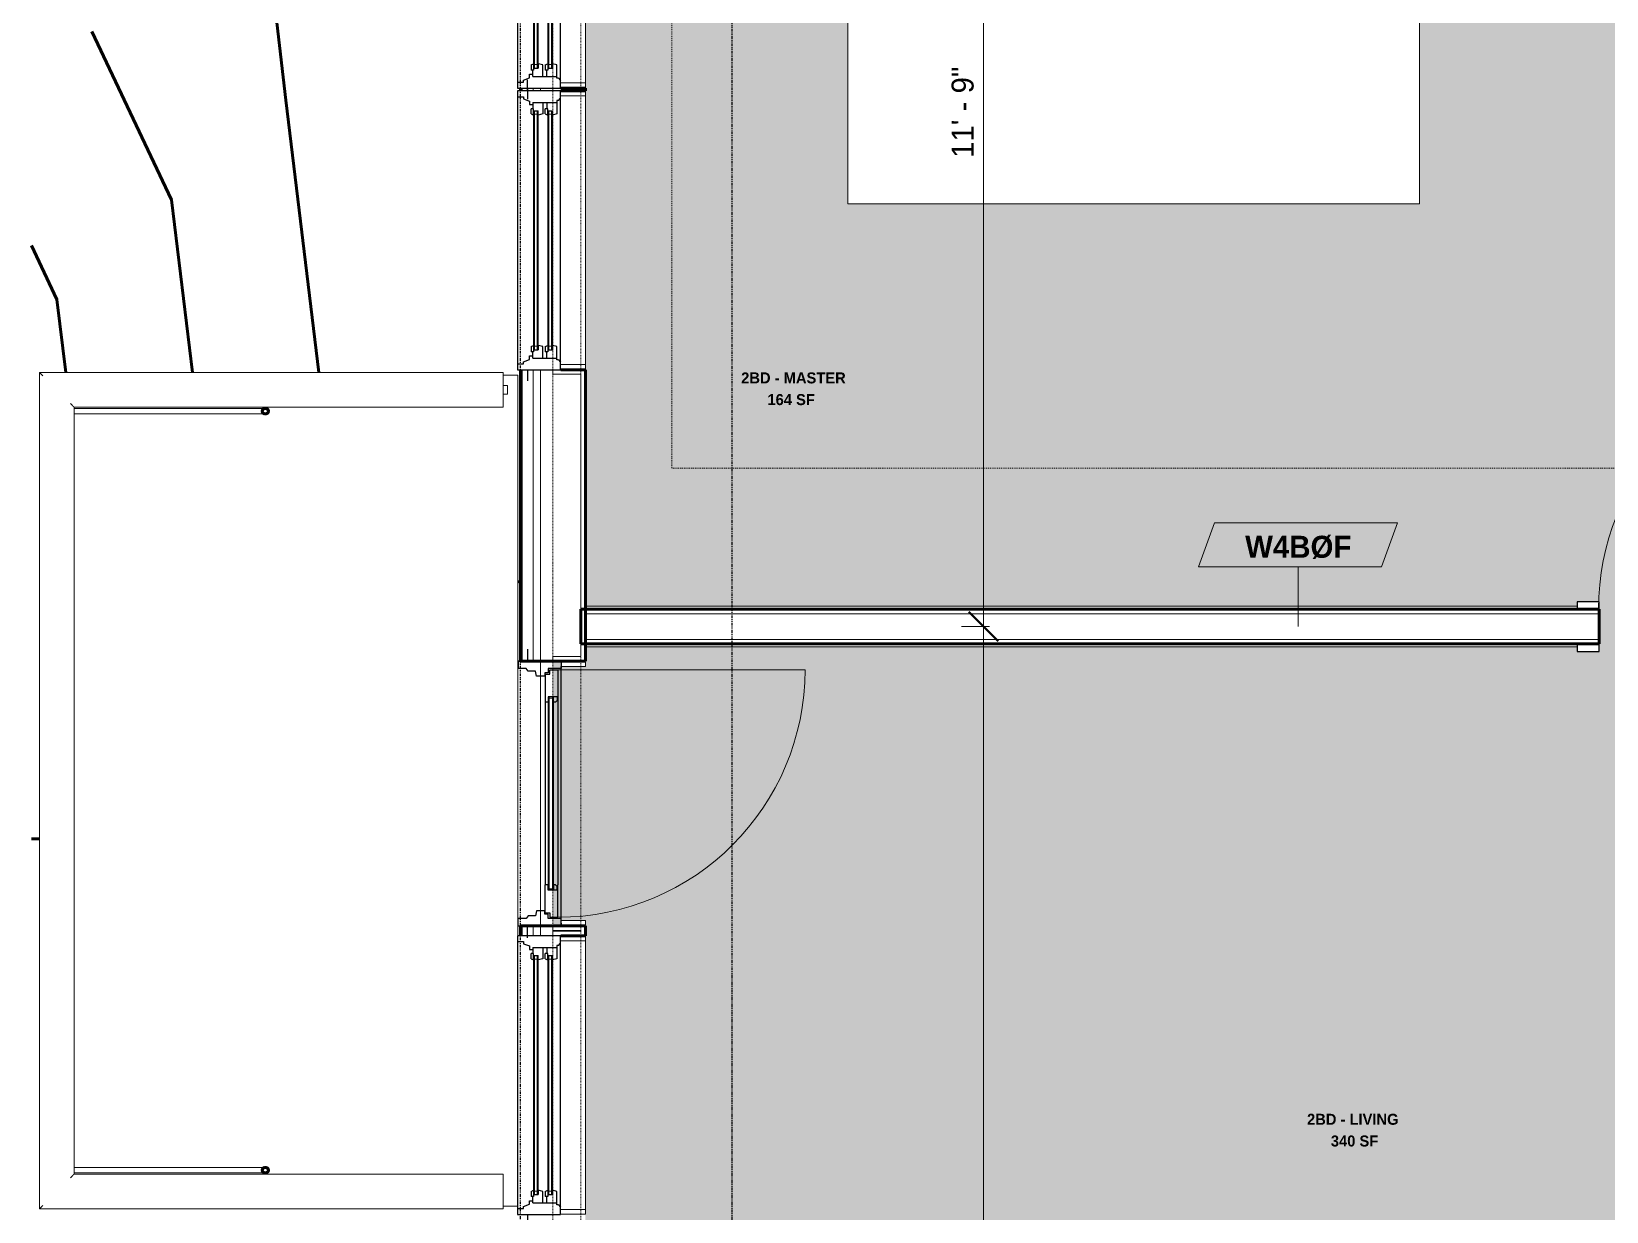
# Model space of a CAD drawing. Header units: inches. Extents: x -10240 to -8600, y 119 to 10383.
# Drawn here: x -9627.7 to -9412.9, y 10128.2 to 10289.1 of the extents above; entities that cross this region are included whole.
import ezdxf

# ---------------------------------------------------------------- set-up
doc = ezdxf.new("R2010")
doc.units = ezdxf.units.IN
doc.header["$MEASUREMENT"] = 0
for name, pattern in [('Dash', [0.25, 0.125, -0.125]), ('Dash 3_32_', [0.1875, 0.09375, -0.09375]), ('Double Dash 3_8_', [1, 0.375, -0.125, 0.125, -0.125, 0.125, -0.125])]:
    doc.linetypes.add(name, pattern=pattern)
for name, color, linetype, lineweight in [('0-2', 250, 'Continuous', 18), ('0-3', 90, 'Continuous', 5), ('0-4', 10, 'Double Dash 3_8_', 30), ('A-ANNO-DIMS', 211, 'Continuous', 9), ('A-ANNO-DIMS-32', 211, 'Continuous', 9), ('A-AREA-IDEN', 2, 'Continuous', 9), ('A-DETL-1', 90, 'Dash 3_32_', 18), ('A-DOOR', 31, 'Continuous', 18), ('A-DOOR-1', 10, 'Continuous', 30), ('A-DOOR-2', 50, 'Continuous', 9), ('A-DOOR-3', 31, 'Continuous', 9), ('A-DOOR-4', 31, 'Continuous', 30), ('A-DOOR-FRAM-1', 50, 'Continuous', 9), ('A-DOOR-FRAM-2', 10, 'Continuous', 30), ('A-DOOR-FRAM-3', 31, 'Continuous', 30), ('A-DOOR-GLAZ-1', 50, 'Continuous', 9), ('A-FLOR-2', 250, 'Continuous', 18), ('A-FLOR-HRAL-1', 50, 'Continuous', 9), ('A-GLAZ-1', 10, 'Continuous', 30), ('A-GLAZ-2', 50, 'Continuous', 9), ('A-GLAZ-3', 250, 'Continuous', 18), ('A-WALL', 113, 'Continuous', 18), ('A-WALL-1', 7, 'Continuous', 70), ('A-WALL-2', 250, 'Continuous', 18), ('A-WALL-4', 113, 'Continuous', 70), ('A-WALL-IDEN', 211, 'Continuous', 9), ('C-PROP-LINE-1', 10, 'Double Dash 3_8_', 30), ('C-TOPO-MAJR-1', 90, 'Continuous', 90), ('I-FURN', 30, 'Continuous', 9), ('I-FURN-HDLN', 30, 'Dash', 9)]:
    doc.layers.add(name, color=color, linetype=linetype, lineweight=lineweight)
doc.layers.add('A-AREA-PATT-1', color=255, linetype='Continuous', lineweight=9, transparency=1)
doc.styles.add('Century Gothic', font='ufonts.com_century-gothic.ttf', dxfattribs={"height": 3})
doc.styles.add('Century Gothic_B', font='GOTHICB.TTF', dxfattribs={"height": 3})
doc.styles.add('Century Gothic_B_1', font='GOTHICB.TTF', dxfattribs={"height": 1.5})
doc.dimstyles.new('OD_1__HACK', dxfattribs={"dimscale": 12, "dimtxt": 3.132505, "dimasz": 0.333333, "dimexe": 0.25, "dimexo": 0.166667, "dimgap": 0.041667, "dimtad": 1, "dimdec": 0, "dimzin": 3, "dimdsep": 46, "dimlunit": 4, "dimtxsty": 'Century Gothic', "dimblk1": 'OBLIQUE', "dimblk2": 'OBLIQUE', "dimsah": 1, "dimcen": 0.09, "dimdle": 0.25, "dimazin": 0, "dimtfac": 1, "dimtdec": 4, "dimtix": 1, "dimtmove": 0, "dimatfit": 3, "dimfxl": 1, "dimtvp": 1, "dimtfill": 1, "dimfrac": 2, "dimtolj": 1, "dimtzin": 0, "dimarcsym": 2})

# ---------------------------------------------------------------- blocks, each defined once
blk = doc.blocks.new('Window-Double_Hung-Andersen-400_Series-Tilt_Wash - DOUBLE HUNG - REVERSE COTTAGE - 2ND FLOOR-2888385-2ND _ 3RD FLOOR - 2BD A - ADA TYPE B')
at = {"layer": 'A-GLAZ-1'}
for p, q in [((19.01, 4.81), (-19.01, 4.81)), ((-19.01, 4.81), (-19.01, -1.06)), ((-18.2, 4.81), (-18.2, 4)), ((18.2, 4.81), (18.2, 4)), ((19.01, -1.06), (19.01, 4.81)), ((-19.01, 3.44), (-20.51, 3.44)), ((-18.2, 4), (-17.92, 4)), ((-17.92, 4), (-17.61, 3.19)), ((-17.61, 3.19), (-17.14, 3.19)), ((-17.42, 2.75), (-16.57, 2.75)), ((-17.42, 2.75), (-17.42, -0.56)), ((-17.14, 3.19), (-17.14, 2.75)), ((-15.86, 2.97), (-16.57, 2.97)), ((-16.57, 2.62), (-16.57, 2.97)), ((-15.7, 2.62), (-16.57, 2.62)), ((-16.29, 2.62), (-16.29, 2)), ((-15.86, 2.97), (-15.7, 2.62)), ((15.86, 2.97), (15.7, 2.62)), ((15.7, 2.62), (16.57, 2.62)), ((15.86, 2.97), (16.57, 2.97)), ((16.29, 2.62), (16.29, 2)), ((16.57, 2.62), (16.57, 2.97)), ((17.42, 2.75), (16.57, 2.75)), ((17.14, 3.19), (17.14, 2.75)), ((17.61, 3.19), (17.14, 3.19)), ((17.42, 2.75), (17.42, -0.56)), ((17.92, 4), (17.61, 3.19)), ((18.2, 4), (17.92, 4)), ((19.01, 3.44), (20.51, 3.44)), ((-17.42, 1.37), (-15.86, 1.37)), ((-17.42, 0.81), (-16.57, 0.81)), ((-15.86, 1.03), (-16.57, 1.03)), ((-16.57, 0.69), (-16.57, 1.03)), ((-15.7, 0.69), (-16.57, 0.69)), ((-15.7, 2), (-16.29, 2)), ((-16.29, 0.69), (-16.29, 0.06)), ((-15.7, 0.06), (-16.29, 0.06)), ((-15.86, 1.37), (-15.7, 2)), ((-15.86, 1.03), (-15.7, 0.69)), ((-15.86, -0.56), (-15.7, 0.06)), ((15.7, 2), (16.29, 2)), ((15.86, 1.37), (15.7, 2)), ((15.86, 1.03), (15.7, 0.69)), ((15.7, 0.69), (16.57, 0.69)), ((15.7, 0.06), (16.29, 0.06)), ((15.86, -0.56), (15.7, 0.06)), ((17.42, 1.37), (15.86, 1.37)), ((15.86, 1.03), (16.57, 1.03)), ((16.29, 0.69), (16.29, 0.06)), ((16.57, 0.69), (16.57, 1.03)), ((17.42, 0.81), (16.57, 0.81)), ((-19.01, -1.06), (19.01, -1.06)), ((-17.67, -0.78), (-18, -1.06)), ((-17.67, -0.78), (-17.67, -0.56)), ((-17.67, -0.56), (-15.86, -0.56)), ((17.67, -0.56), (15.86, -0.56)), ((17.67, -0.78), (17.67, -0.56)), ((17.67, -0.78), (18, -1.06))]:
    blk.add_line(p, q, dxfattribs=at)
at = {"layer": 'A-GLAZ-2'}
for p, q in [((-16.29, 2.5), (-15.7, 2.5)), ((-15.82, 2.5), (-15.82, 2.12)), ((-15.7, 2.62), (15.7, 2.62)), ((-15.7, 2.5), (15.7, 2.5)), ((16.29, 2.5), (15.7, 2.5)), ((15.82, 2.5), (15.82, 2.12)), ((-16.29, 2.12), (-15.7, 2.12)), ((-16.29, 0.56), (-15.7, 0.56)), ((-16.29, 0.19), (-15.7, 0.19)), ((-15.82, 0.56), (-15.82, 0.19)), ((-15.7, 2.12), (15.7, 2.12)), ((-15.7, 2), (15.7, 2)), ((-15.7, 0.69), (15.7, 0.69)), ((-15.7, 0.56), (15.7, 0.56)), ((-15.7, 0.19), (15.7, 0.19)), ((-15.7, 0.06), (15.7, 0.06)), ((16.29, 2.12), (15.7, 2.12)), ((16.29, 0.56), (15.7, 0.56)), ((16.29, 0.19), (15.7, 0.19)), ((15.82, 0.56), (15.82, 0.19)), ((18.95, -1.06), (-18.95, -1.06)), ((-18.95, -1.06), (-18.95, -4.44)), ((-18.32, -1.06), (-18.32, -4.44)), ((18.32, -1.06), (18.32, -4.44)), ((18.95, -4.44), (18.95, -1.06)), ((-18.95, -4.44), (18.95, -4.44))]:
    blk.add_line(p, q, dxfattribs=at)
at = {"layer": 'A-GLAZ-3'}
for p, q in [((-19.01, -2.44), (-18.95, -2.44)), ((-18.95, -3.94), (-19.01, -3.94)), ((18.95, -2.44), (19.01, -2.44)), ((19.01, -3.94), (18.95, -3.94))]:
    blk.add_line(p, q, dxfattribs=at)
blk = doc.blocks.new('Door-Inswing-Andersen-400_Series-Single - 3_ 0-1_8_ x custom height - 2ND FLOOR-2896085-2ND _ 3RD FLOOR - 2BD A - ADA TYPE B')
at = {"layer": 'A-DOOR-1'}
for p, q in [((-16.26, 0.42), (-16.87, 0.41)), ((-16.87, 0.41), (-16.87, -0.66)), ((-16.26, 1.06), (-16.26, 0.42)), ((-16.26, 1.06), (-12.44, 1.06)), ((-13.19, 0.66), (-12.44, 0.66)), ((-13.19, -0.66), (-13.19, 0.66)), ((-12.44, 0.75), (-12.47, 1.06)), ((12.44, 1.06), (-12.44, 1.06)), ((-12.44, 0.66), (-12.44, 0.75)), ((16.26, 1.06), (12.44, 1.06)), ((12.44, 0.75), (12.47, 1.06)), ((12.44, 0.66), (12.44, 0.75)), ((13.19, 0.66), (12.44, 0.66)), ((13.19, -0.66), (13.19, 0.66)), ((16.26, 1.06), (16.26, 0.42)), ((16.26, 0.42), (16.87, 0.41)), ((16.87, 0.41), (16.87, -0.66)), ((-16.87, -0.66), (-12.44, -0.66)), ((-12.44, -0.09), (-13.19, -0.09)), ((-13.19, -0.59), (-12.67, -0.59)), ((-13.19, -0.66), (-13.19, -0.59)), ((-12.67, -0.59), (-12.47, -0.34)), ((-12.47, -0.34), (-12.44, -0.16)), ((-12.44, -0.16), (-12.44, -0.09)), ((12.44, -0.66), (-12.44, -0.66)), ((12.44, -0.09), (13.19, -0.09)), ((12.44, -0.16), (12.44, -0.09)), ((12.47, -0.34), (12.44, -0.16)), ((16.87, -0.66), (12.44, -0.66)), ((12.67, -0.59), (12.47, -0.34)), ((13.19, -0.59), (12.67, -0.59)), ((13.19, -0.66), (13.19, -0.59))]:
    blk.add_line(p, q, dxfattribs=at)
at = {"layer": 'A-DOOR-2'}
blk.add_line((16.87, -0.66), (16.87, -34.41), dxfattribs=at)
blk.add_arc((16.87, -0.66), 33.75, 180, 270, dxfattribs=at)
at = {"layer": 'A-DOOR-FRAM-1'}
for p, q in [((-17.31, -1.13), (-17.94, -1.13)), ((-17.94, -1.13), (-17.94, -4.44)), ((-17.31, -4.44), (-17.31, -1.13)), ((17.94, -1.13), (17.31, -1.13)), ((17.31, -1.13), (17.31, -4.44)), ((17.94, -4.44), (17.94, -1.13)), ((-17.94, -4.44), (-17.31, -4.44)), ((17.31, -4.44), (17.94, -4.44))]:
    blk.add_line(p, q, dxfattribs=at)
at = {"layer": 'A-DOOR-FRAM-2'}
for p, q in [((-18.06, 4.8), (-18.06, 4.44)), ((-18.06, 4.75), (-18.06, -1.13)), ((-18.06, 4.75), (-17.03, 4.75)), ((-17.03, 3.63), (-17.03, 4.75)), ((17.03, 3.63), (17.03, 4.75)), ((18.06, 4.75), (17.03, 4.75)), ((18.06, 4.44), (18.06, 4.8)), ((18.06, 4.75), (18.06, -1.13)), ((-19.69, 3.44), (-18.06, 3.44)), ((-16.69, 3.39), (-17.03, 3.63)), ((-16.69, 2.39), (-16.69, 3.39)), ((-16, 2.23), (-16.69, 2.39)), ((-16, 1.09), (-16, 2.23)), ((16, 2.23), (16.69, 2.39)), ((16, 1.09), (16, 2.23)), ((16.69, 3.39), (17.03, 3.63)), ((16.69, 2.39), (16.69, 3.39)), ((19.69, 3.44), (18.06, 3.44)), ((-17.03, 0.66), (-16.45, 0.66)), ((-17.03, -1.13), (-17.03, 0.66)), ((-16.45, 0.66), (-16.45, 1.09)), ((-16.45, 1.09), (-16, 1.09)), ((16.45, 1.09), (16, 1.09)), ((16.45, 0.66), (16.45, 1.09)), ((17.03, 0.66), (16.45, 0.66)), ((17.03, -1.13), (17.03, 0.66)), ((-18.06, -1.13), (-17.94, -1.13)), ((-17.69, -1.13), (-18.06, -1.13)), ((-18.06, -1.13), (-17.03, -1.13)), ((-17.31, -1.13), (17.31, -1.13)), ((18.06, -1.13), (17.03, -1.13)), ((17.94, -1.13), (18.06, -1.13))]:
    blk.add_line(p, q, dxfattribs=at)
at = {"layer": 'A-DOOR-GLAZ-1'}
for p, q in [((-12.44, 0.5), (-13.19, 0.5)), ((-13.19, 0.06), (-12.44, 0.06)), ((-12.98, 0.5), (-12.98, 0.06)), ((12.44, 0.66), (-12.44, 0.66)), ((12.44, 0.5), (-12.44, 0.5)), ((12.44, 0.06), (-12.44, 0.06)), ((12.44, 0.5), (13.19, 0.5)), ((13.19, 0.06), (12.44, 0.06)), ((12.98, 0.5), (12.98, 0.06)), ((12.44, -0.09), (-12.44, -0.09))]:
    blk.add_line(p, q, dxfattribs=at)
blk = doc.blocks.new('Railing - Baluster_01-2700443-2ND _ 3RD FLOOR - 2BD A - ADA TYPE B')
at = {"layer": 'A-FLOR-HRAL-1'}
for p, q in [((-0.59, 1.18), (0.59, 1.18)), ((-0.59, 0.59), (-0.59, 1.18)), ((0.59, 1.18), (0.59, 0.59))]:
    blk.add_line(p, q, dxfattribs=at)
blk = doc.blocks.new('Railing - Railing-2700280-2ND _ 3RD FLOOR - 2BD A - ADA TYPE B')
at = {"layer": 'A-FLOR-HRAL-1'}
for p, q in [((-3863.09, 10242.61), (-3926.34, 10242.61)), ((-3926.34, 10242.61), (-3926.34, 10128.56)), ((-3863.09, 10242.61), (-3863.09, 10242.14)), ((-3863.09, 10242.14), (-3863.09, 10238.36)), ((-3921.61, 10237.89), (-3863.09, 10237.89)), ((-3921.61, 10133.29), (-3921.61, 10237.89)), ((-3863.09, 10238.36), (-3863.09, 10237.89)), ((-3863.09, 10133.29), (-3921.61, 10133.29)), ((-3863.09, 10133.29), (-3863.09, 10132.82)), ((-3863.09, 10132.82), (-3863.09, 10129.04)), ((-3926.34, 10128.56), (-3863.09, 10128.56)), ((-3863.09, 10129.04), (-3863.09, 10128.56))]:
    blk.add_line(p, q, dxfattribs=at)
for points, knots in [([(-3926.34, 10242.61), (-3926.34, 10242.61), (-3926.33, 10242.61), (-3926.3, 10242.58), (-3926.27, 10242.55), (-3926.25, 10242.52), (-3926.22, 10242.5), (-3926.19, 10242.47), (-3926.15, 10242.43), (-3926.11, 10242.39), (-3926.07, 10242.35), (-3926.03, 10242.31), (-3925.97, 10242.25), (-3925.91, 10242.18), (-3925.86, 10242.14)], [0, 0, 0, 0, 0.166667, 0.25, 0.333333, 0.416667, 0.458333, 0.5, 0.583333, 0.666667, 0.708333, 0.75, 0.833333, 1, 1, 1, 1]), ([(-3922.08, 10238.36), (-3922.04, 10238.32), (-3921.98, 10238.26), (-3921.9, 10238.18), (-3921.86, 10238.13), (-3921.82, 10238.1), (-3921.79, 10238.07), (-3921.76, 10238.04), (-3921.73, 10238.01), (-3921.7, 10237.98), (-3921.67, 10237.95), (-3921.65, 10237.92), (-3921.62, 10237.9), (-3921.61, 10237.89), (-3921.61, 10237.89)], [0, 0, 0, 0, 0.166667, 0.25, 0.333333, 0.375, 0.416667, 0.5, 0.541667, 0.583333, 0.666667, 0.75, 0.833333, 1, 1, 1, 1]), ([(-3922.08, 10132.82), (-3922.04, 10132.86), (-3921.98, 10132.92), (-3921.9, 10133), (-3921.86, 10133.04), (-3921.82, 10133.08), (-3921.79, 10133.11), (-3921.76, 10133.14), (-3921.73, 10133.17), (-3921.7, 10133.2), (-3921.67, 10133.23), (-3921.65, 10133.25), (-3921.62, 10133.28), (-3921.61, 10133.29), (-3921.61, 10133.29)], [0, 0, 0, 0, 0.166667, 0.25, 0.333333, 0.375, 0.416667, 0.5, 0.541667, 0.583333, 0.666667, 0.75, 0.833333, 1, 1, 1, 1]), ([(-3926.34, 10128.56), (-3926.34, 10128.57), (-3926.33, 10128.57), (-3926.3, 10128.6), (-3926.27, 10128.63), (-3926.25, 10128.66), (-3926.22, 10128.68), (-3926.19, 10128.71), (-3926.15, 10128.75), (-3926.11, 10128.79), (-3926.07, 10128.83), (-3926.04, 10128.87), (-3925.97, 10128.93), (-3925.9, 10129), (-3925.86, 10129.04)], [0, 0, 0, 0, 0.166667, 0.25, 0.333333, 0.416667, 0.458333, 0.5, 0.583333, 0.666667, 0.708333, 0.75, 0.833333, 1, 1, 1, 1])]:
    blk.add_open_spline(points, degree=3, knots=knots, dxfattribs=at)
at = {"rotation": 269.9999999999999}
blk.add_blockref('Railing - Baluster_01-2700443-2ND _ 3RD FLOOR - 2BD A - ADA TYPE B', (-3863.68, 10240.25), dxfattribs=at)
blk = doc.blocks.new('Walls 19 - Walls 1-2569993-2ND _ 3RD FLOOR - 2BD A - ADA TYPE B')
at = {"layer": 'A-WALL-1', "flags": 128}
for points in [[(-3895.51, 10237.71), (-3895.62, 10237.7), (-3895.71, 10237.66), (-3895.8, 10237.61), (-3895.87, 10237.54), (-3895.92, 10237.46), (-3895.94, 10237.38), (-3895.94, 10237.29), (-3895.92, 10237.2), (-3895.87, 10237.12), (-3895.8, 10237.05), (-3895.71, 10237), (-3895.62, 10236.97), (-3895.51, 10236.96)], [(-3895.51, 10236.96), (-3895.41, 10236.97), (-3895.31, 10237), (-3895.23, 10237.05), (-3895.16, 10237.12), (-3895.11, 10237.2), (-3895.08, 10237.29), (-3895.08, 10237.38), (-3895.11, 10237.46), (-3895.16, 10237.54), (-3895.23, 10237.61), (-3895.31, 10237.66), (-3895.41, 10237.7), (-3895.51, 10237.71)]]:
    blk.add_lwpolyline(points, dxfattribs=at)
at = {"layer": 'A-WALL-2'}
for p, q in [((-3895.51, 10237.71), (-3921.61, 10237.71)), ((-3921.61, 10236.96), (-3895.51, 10236.96))]:
    blk.add_line(p, q, dxfattribs=at)
blk = doc.blocks.new('Walls 20 - Walls 1-2570012-2ND _ 3RD FLOOR - 2BD A - ADA TYPE B')
at = {"layer": 'A-WALL-1', "flags": 128}
for points in [[(-3895.51, 10134.21), (-3895.62, 10134.2), (-3895.71, 10134.17), (-3895.8, 10134.12), (-3895.87, 10134.05), (-3895.92, 10133.97), (-3895.94, 10133.88), (-3895.94, 10133.79), (-3895.92, 10133.7), (-3895.87, 10133.62), (-3895.8, 10133.56), (-3895.71, 10133.51), (-3895.62, 10133.47), (-3895.51, 10133.46)], [(-3895.51, 10133.46), (-3895.41, 10133.47), (-3895.31, 10133.51), (-3895.23, 10133.56), (-3895.16, 10133.62), (-3895.11, 10133.7), (-3895.08, 10133.79), (-3895.08, 10133.88), (-3895.11, 10133.97), (-3895.16, 10134.05), (-3895.23, 10134.12), (-3895.31, 10134.17), (-3895.41, 10134.2), (-3895.51, 10134.21)]]:
    blk.add_lwpolyline(points, dxfattribs=at)
at = {"layer": 'A-WALL-2'}
for p, q in [((-3895.51, 10134.21), (-3921.61, 10134.21)), ((-3921.61, 10133.46), (-3895.51, 10133.46))]:
    blk.add_line(p, q, dxfattribs=at)
blk = doc.blocks.new('Family - ___-2835860-2ND _ 3RD FLOOR - 2BD A - ADA TYPE B')
at = {"layer": 'C-PROP-LINE-1'}
blk.add_line((-3860.72, 9980.19), (-3860.72, 10380.94), dxfattribs=at)
blk = doc.blocks.new('Family - ___-2835903-2ND _ 3RD FLOOR - 2BD A - ADA TYPE B')
at = {"layer": 'C-PROP-LINE-1'}
blk.add_line((-3831.82, 10009.09), (-3831.82, 10380.94), dxfattribs=at)
blk = doc.blocks.new('Family - ___-2835932-2ND _ 3RD FLOOR - 2BD A - ADA TYPE B')
at = {"layer": 'C-PROP-LINE-1'}
blk.add_line((-3860.72, 9980.19), (-3860.72, 10380.94), dxfattribs=at)
blk = doc.blocks.new('CTR - 1st Phase - Shell_rvt-3-2ND _ 3RD FLOOR - 2BD A - ADA TYPE B')
at = {"layer": 'A-FLOR-2'}
for p, q in [((-3861.09, 10242.25), (-3863.09, 10242.25)), ((-3861.09, 10165.81), (-3861.09, 10242.25)), ((-3857.97, 10203.26), (-3857.97, 10167.14)), ((-3863.09, 10128.93), (-3861.1, 10128.93))]:
    blk.add_line(p, q, dxfattribs=at)
at = {"layer": 'A-WALL-1'}
for p, q in [((-3860.72, 10281.39), (-3860.72, 10281.01)), ((-3851.85, 10281.39), (-3855.22, 10281.39)), ((-3855.22, 10281.01), (-3851.85, 10281.01)), ((-3851.85, 10281.01), (-3851.85, 10281.39)), ((-3860.72, 10242.99), (-3860.72, 10203.26)), ((-3851.85, 10242.99), (-3855.22, 10242.99)), ((-3851.85, 10203.26), (-3851.85, 10242.99)), ((-3860.72, 10203.26), (-3851.85, 10203.26)), ((-3851.85, 10167.14), (-3860.72, 10167.14)), ((-3860.72, 10167.14), (-3860.72, 10165.81)), ((-3851.85, 10165.81), (-3851.85, 10167.14)), ((-3855.22, 10165.81), (-3851.85, 10165.81))]:
    blk.add_line(p, q, dxfattribs=at)
at = {"layer": 'A-WALL-2'}
for p, q in [((-3860.47, 10281.39), (-3860.47, 10281.01)), ((-3858.97, 10281.39), (-3858.97, 10281.01)), ((-3857.97, 10281.39), (-3857.97, 10281.01)), ((-3856.29, 10281.39), (-3856.29, 10281.01)), ((-3851.85, 10281.45), (-3851.85, 10281.39)), ((-3851.85, 10281.01), (-3851.85, 10280.95)), ((-3860.47, 10242.99), (-3860.47, 10203.26)), ((-3858.97, 10242.99), (-3858.97, 10203.26)), ((-3857.97, 10242.99), (-3857.97, 10203.26)), ((-3856.29, 10242.99), (-3856.29, 10242.37)), ((-3852.47, 10242.37), (-3856.29, 10242.37)), ((-3852.47, 10203.89), (-3852.47, 10242.37)), ((-3851.85, 10243.05), (-3851.85, 10242.99)), ((-3856.29, 10203.89), (-3856.29, 10203.26)), ((-3856.29, 10203.89), (-3852.47, 10203.89)), ((-3860.47, 10167.14), (-3860.47, 10165.81)), ((-3858.97, 10167.14), (-3858.97, 10165.81)), ((-3857.97, 10167.14), (-3857.97, 10165.81)), ((-3856.29, 10167.14), (-3856.29, 10166.51)), ((-3852.47, 10166.51), (-3856.29, 10166.51)), ((-3856.29, 10166.44), (-3856.29, 10165.81)), ((-3856.29, 10166.44), (-3852.47, 10166.44)), ((-3852.47, 10166.44), (-3852.47, 10166.51)), ((-3851.85, 10165.81), (-3851.85, 10165.75))]:
    blk.add_line(p, q, dxfattribs=at)
at = {"layer": '0-2', "rotation": 89.99999999999991}
for name, p in [('Window-Double_Hung-Andersen-400_Series-Tilt_Wash - DOUBLE HUNG - REVERSE COTTAGE - 2ND FLOOR-2888385-2ND _ 3RD FLOOR - 2BD A - ADA TYPE B', (-3856.29, 10300.4)), ('Window-Double_Hung-Andersen-400_Series-Tilt_Wash - DOUBLE HUNG - REVERSE COTTAGE - 2ND FLOOR-2888385-2ND _ 3RD FLOOR - 2BD A - ADA TYPE B', (-3856.29, 10262)), ('Door-Inswing-Andersen-400_Series-Single - 3_ 0-1_8_ x custom height - 2ND FLOOR-2896085-2ND _ 3RD FLOOR - 2BD A - ADA TYPE B', (-3856.29, 10185.2)), ('Window-Double_Hung-Andersen-400_Series-Tilt_Wash - DOUBLE HUNG - REVERSE COTTAGE - 2ND FLOOR-2888385-2ND _ 3RD FLOOR - 2BD A - ADA TYPE B', (-3856.29, 10146.8))]:
    blk.add_blockref(name, p, dxfattribs=at)
at = {"layer": '0-2'}
for name in ['Railing - Railing-2700280-2ND _ 3RD FLOOR - 2BD A - ADA TYPE B', 'Walls 19 - Walls 1-2569993-2ND _ 3RD FLOOR - 2BD A - ADA TYPE B', 'Walls 20 - Walls 1-2570012-2ND _ 3RD FLOOR - 2BD A - ADA TYPE B']:
    blk.add_blockref(name, (0, 0), dxfattribs=at)
at = {"layer": '0-4'}
for name in ['Family - ___-2835860-2ND _ 3RD FLOOR - 2BD A - ADA TYPE B', 'Family - ___-2835932-2ND _ 3RD FLOOR - 2BD A - ADA TYPE B', 'Family - ___-2835903-2ND _ 3RD FLOOR - 2BD A - ADA TYPE B']:
    blk.add_blockref(name, (0, 0), dxfattribs=at)
blk = doc.blocks.new('CTR  - Topography_rvt-3-2ND _ 3RD FLOOR - 2BD A - ADA TYPE B')
at = {"layer": 'C-TOPO-MAJR-1'}
for p, q in [((-3860.72, 10214.02), (-3861.09, 10214.13)), ((-3927.41, 10179.01), (-3926.34, 10179.04))]:
    blk.add_line(p, q, dxfattribs=at)
at = {"layer": 'C-TOPO-MAJR-1', "flags": 128}
for points in [[(-3888.21, 10242.61), (-3892.72, 10279.72), (-3899.51, 10338.22), (-3905.2, 10380.94)], [(-3905.47, 10242.61), (-3908.33, 10266.14), (-3919.16, 10289.1)], [(-3922.73, 10242.61), (-3923.94, 10252.56), (-3927.41, 10259.93)]]:
    blk.add_lwpolyline(points, dxfattribs=at)
blk = doc.blocks.new('Basic Wall _ INT - W4BØF - _5_8 GYP - 2X4 WOOD_BATT_ - 5_8 GYP_ - ___-2689611-2ND _ 3RD FLOOR - 2BD A - ADA TYPE B')
at = {"layer": 'A-WALL'}
for p, q in [((-3676.05, 10205.59), (-3676.05, 10205.55)), ((-3676.05, 10205.55), (-3676.05, 10205.46)), ((-3851.85, 10205.46), (-3716.58, 10205.46)), ((-3851.85, 10205.18), (-3716.58, 10205.18)), ((-3676.58, 10205.46), (-3676.05, 10205.46)), ((-3676.58, 10205.18), (-3676.05, 10205.18)), ((-3676.05, 10205.46), (-3676.05, 10205.18))]:
    blk.add_line(p, q, dxfattribs=at)
blk = doc.blocks.new('Basic Wall _ INT - W4BØF - _5_8 GYP - 2X4 WOOD_BATT_ - 5_8 GYP_ - ___-2689612-2ND _ 3RD FLOOR - 2BD A - ADA TYPE B')
at = {"layer": 'A-WALL'}
for p, q in [((-3851.85, 10210.75), (-3716.58, 10210.75)), ((-3716.58, 10210.46), (-3851.85, 10210.46)), ((-3676.58, 10210.75), (-3676.46, 10210.75)), ((-3676.05, 10210.46), (-3676.58, 10210.46))]:
    blk.add_line(p, q, dxfattribs=at)
blk = doc.blocks.new('SWING - SINGLE - FLUSH - 2-10 x 6-8 - PRIVACY-3199407-2ND _ 3RD FLOOR - 2BD A - ADA TYPE B')
at = {"layer": 'A-DOOR-3'}
blk.add_arc((17, 2.37), 34.07, 93.3657, 180, dxfattribs=at)
at = {"layer": 'A-DOOR-4'}
for p, q in [((15, 2.37), (15, 36.38)), ((17, 36.38), (15, 36.38)), ((17, 2.37), (17, 36.38)), ((17, 2.37), (15, 2.37))]:
    blk.add_line(p, q, dxfattribs=at)
at = {"layer": 'A-DOOR-FRAM-3'}
for p, q in [((-17, 3.37), (-20, 3.37)), ((-20, 3.37), (-20, 2.37)), ((-20, 2.37), (-17, 2.37)), ((-17, 2.37), (-17, 3.37)), ((20, 3.37), (17, 3.37)), ((17, 3.37), (17, 2.37)), ((17, 2.37), (20, 2.37)), ((20, 2.37), (20, 3.37)), ((-17, -2.38), (-20, -2.38)), ((-20, -2.38), (-20, -3.38)), ((-20, -3.38), (-17, -3.38)), ((-17, -3.38), (-17, -2.38)), ((20, -2.38), (17, -2.38)), ((17, -2.38), (17, -3.38)), ((17, -3.38), (20, -3.38)), ((20, -3.38), (20, -2.38))]:
    blk.add_line(p, q, dxfattribs=at)
blk = doc.blocks.new('Bed-Standard - King 78_ x 80_-1379907-2ND _ 3RD FLOOR - 2BD A - ADA TYPE B')
at = {"layer": 'I-FURN'}
for p, q in [((-28.31, 41.8), (49.69, 41.8)), ((-28.31, -36.95), (-28.31, 41.8)), ((49.69, 41.8), (49.69, -36.95)), ((49.69, -24.2), (-28.31, -17.63)), ((-25.31, -24.2), (46.69, -24.2)), ((-25.31, -36.2), (-25.31, -24.2)), ((46.69, -36.2), (46.69, -24.2)), ((-25.31, -36.2), (46.69, -36.2))]:
    blk.add_line(p, q, dxfattribs=at)
at = {"layer": 'I-FURN-HDLN'}
for p, q in [((-64.31, 77.8), (73.69, 77.8)), ((-64.31, -36.95), (-64.31, 77.8)), ((73.69, 77.8), (73.69, -36.95))]:
    blk.add_line(p, q, dxfattribs=at)
blk = doc.blocks.new('DIMBLOCK41-2ND _ 3RD FLOOR - 2BD A - ADA TYPE B')
at = {"layer": 'A-ANNO-DIMS-32'}
for p, q in [((-9497.85, 10351.59), (-9497.85, 10207.96)), ((-9497.03, 10348.59), (-9500.85, 10348.59)), ((-9497.85, 10348.59), (-9497.03, 10348.59)), ((-9497.03, 10207.96), (-9500.85, 10207.96)), ((-9497.85, 10207.96), (-9497.03, 10207.96))]:
    blk.add_line(p, q, dxfattribs=at)
at = {"layer": 'A-ANNO-DIMS-32', "lineweight": 50}
for p, q in [((-9497.85, 10348.59), (-9499.85, 10350.59)), ((-9497.85, 10348.59), (-9495.85, 10346.59)), ((-9497.85, 10207.96), (-9499.85, 10209.96)), ((-9497.85, 10207.96), (-9495.85, 10205.96))]:
    blk.add_line(p, q, dxfattribs=at)
at = {"layer": 'A-ANNO-DIMS-32', "color": 0, "insert": (-9502.2, 10271.86), "char_height": 3, "width": 15.394, "attachment_point": 1, "rotation": 90, "line_spacing_factor": 0.984502, "style": 'Century Gothic', "bg_fill": 3, "box_fill_scale": 1.25, "bg_fill_color": 256, "bg_fill_true_color": 13158600, "bg_fill_transparency": 0}
blk.add_mtext('11\' - 9"', dxfattribs=at)
blk = doc.blocks.new('_Oblique')
at = {"color": 0, "linetype": 'ByBlock', "lineweight": -2}
blk.add_line((-0.5, -0.5), (0.5, 0.5), dxfattribs=at)
blk = doc.blocks.new('DIMBLOCK42-2ND _ 3RD FLOOR - 2BD A - ADA TYPE B')
at = {"layer": 'A-ANNO-DIMS-32', "lineweight": 50}
for p, q in [((-9497.85, 10207.96), (-9499.85, 10209.96)), ((-9497.85, 10207.96), (-9495.85, 10205.96)), ((-9497.85, 9988.44), (-9499.85, 9990.44)), ((-9497.85, 9988.44), (-9495.85, 9986.44))]:
    blk.add_line(p, q, dxfattribs=at)
at = {"layer": 'A-ANNO-DIMS-32'}
for p, q in [((-9497.03, 10207.96), (-9500.85, 10207.96)), ((-9497.85, 10207.96), (-9497.85, 9985.44)), ((-9497.85, 10207.96), (-9497.03, 10207.96)), ((-9497.03, 9988.44), (-9500.85, 9988.44)), ((-9497.85, 9988.44), (-9497.03, 9988.44))]:
    blk.add_line(p, q, dxfattribs=at)
at = {"layer": 'A-ANNO-DIMS-32', "color": 0, "insert": (-9502.2, 10091.79), "char_height": 3, "width": 15.394, "attachment_point": 1, "rotation": 90, "line_spacing_factor": 0.984502, "style": 'Century Gothic', "bg_fill": 3, "box_fill_scale": 1.25, "bg_fill_color": 256, "bg_fill_true_color": 13158600, "bg_fill_transparency": 0}
blk.add_mtext('18\' - 4"', dxfattribs=at)
blk = doc.blocks.new('Wall Tag - ONE-2663183-2ND _ 3RD FLOOR - 2BD A - ADA TYPE B')
at = {"layer": 'A-WALL-IDEN'}
for p, q in [((-0.3561, 0.0937), (-0.4244, -0.0937)), ((0.4244, 0.0937), (-0.3561, 0.0937)), ((0.3561, -0.0937), (0.4244, 0.0937)), ((-0.4244, -0.0937), (0.3561, -0.0937))]:
    blk.add_line(p, q, dxfattribs=at)

msp = doc.modelspace()

# ---------------------------------------------------------------- hatches: boundary and pattern name
at = {"layer": 'A-AREA-PATT-1'}
msp.add_hatch(color=256, dxfattribs=at).paths.add_polyline_path([(-9382.71, 10207.96), (-9379.88, 10207.96), (-9379.88, 10211.34), (-9376.88, 10211.34), (-9376.88, 10210.75), (-9376.76, 10210.75), (-9376.76, 10236.24), (-9377.35, 10236.24), (-9377.35, 10239.24), (-9372.1, 10239.24), (-9372.1, 10273.24), (-9377.35, 10273.24), (-9377.35, 10276.24), (-9376.76, 10276.24), (-9376.76, 10344.34), (-9418.2, 10344.34), (-9418.2, 10327.09), (-9436.2, 10327.09), (-9436.2, 10344.34), (-9438.35, 10344.34), (-9438.35, 10265.59), (-9516.35, 10265.59), (-9516.35, 10344.34), (-9520.14, 10344.34), (-9520.14, 10327.09), (-9538.14, 10327.09), (-9538.14, 10344.34), (-9552.15, 10344.34), (-9552.15, 10210.75), (-9416.88, 10210.75), (-9416.88, 10211.34), (-9413.88, 10211.34), (-9413.88, 10207.96), (-9387.33, 10207.96)], flags=0)
h = msp.add_hatch(color=256, dxfattribs=at)
h.paths.add_polyline_path([(-9546.27, 9989.06), (-9325.8, 9989.06), (-9325.8, 10025.06), (-9331.17, 10025.06), (-9331.17, 10042.16), (-9341.16, 10042.16), (-9341.16, 10058.66), (-9331.17, 10058.66), (-9331.17, 10070.16), (-9341.16, 10070.16), (-9341.16, 10086.66), (-9331.17, 10086.66), (-9331.17, 10101.38), (-9341.16, 10101.38), (-9341.16, 10117.88), (-9331.17, 10117.88), (-9331.17, 10129.38), (-9341.16, 10129.38), (-9341.16, 10145.88), (-9331.17, 10145.88), (-9331.17, 10165.59), (-9325.8, 10165.59), (-9325.8, 10205.18), (-9376.88, 10205.18), (-9376.88, 10204.59), (-9379.88, 10204.59), (-9379.88, 10207.96), (-9413.88, 10207.96), (-9413.88, 10204.59), (-9416.88, 10204.59), (-9416.88, 10205.18), (-9552.15, 10205.18), (-9552.15, 10203.26), (-9556.58, 10203.26), (-9556.58, 10167.14), (-9552.15, 10167.14), (-9552.15, 9989.06)], flags=0)
h.paths.add_polyline_path([(-9442.8, 9990.92), (-9499.31, 9990.92), (-9499.31, 10007.04), (-9498.64, 10007.04), (-9498.64, 10007.07), (-9498.16, 10007.07), (-9498.16, 10007.04), (-9482.96, 10007.04), (-9482.96, 10007.08), (-9481.97, 10007.08), (-9481.97, 10007.04), (-9481.31, 10007.04), (-9481.31, 10003.04), (-9445.31, 10003.04), (-9445.31, 10007.04), (-9444.64, 10007.04), (-9444.64, 10007.08), (-9443.65, 10007.08), (-9443.65, 10007.04), (-9428.45, 10007.04), (-9428.45, 10007.07), (-9427.97, 10007.07), (-9427.97, 10007.04), (-9427.31, 10007.04), (-9427.31, 9990.92), (-9428.31, 9990.92)], flags=0)
h.paths.add_polyline_path([(-9407.8, 10003.99), (-9407.8, 10009.99), (-9408.8, 10009.99), (-9408.8, 10045.99), (-9407.8, 10045.99), (-9407.8, 10051.99), (-9372.8, 10051.99), (-9372.8, 10003.99), (-9405.82, 10003.99)], flags=0)
h.paths.add_polyline_path([(-9516.77, 10003.99), (-9546.8, 10003.99), (-9546.8, 10051.99), (-9511.8, 10051.99), (-9511.8, 10045.99), (-9510.8, 10045.99), (-9510.8, 10009.99), (-9511.8, 10009.99), (-9511.8, 10003.99)], flags=0)
h.paths.add_polyline_path([(-9423.8, 10055.32), (-9495.8, 10055.32), (-9495.8, 10056.32), (-9501.8, 10056.32), (-9501.8, 10091.32), (-9417.8, 10091.32), (-9417.8, 10056.32), (-9423.8, 10056.32)], flags=0)
h.paths.add_polyline_path([(-9554.15, 10167.26), (-9555.46, 10167.26), (-9555.46, 10167.89), (-9552.15, 10167.89), (-9552.15, 10167.26), (-9553.75, 10167.26)], flags=0)
h.paths.add_polyline_path([(-9553.75, 10202.51), (-9555.46, 10202.51), (-9555.46, 10203.14), (-9552.15, 10203.14), (-9552.15, 10202.51), (-9552.77, 10202.51)], flags=0)

# ---------------------------------------------------------------- linework, layer by layer
at = {"layer": 'A-DETL-1'}
for p, q in [((-9556.58, 9984.63), (-9556.58, 10380.94)), ((-9556.58, 10380.94), (-9556.58, 9977.52)), ((-9552.77, 10348.59), (-9552.77, 9988.44))]:
    msp.add_line(p, q, dxfattribs=at)
at = {"layer": 'A-WALL'}
for p, q in [((-9552.15, 10209.71), (-9413.88, 10209.71)), ((-9552.15, 10209.71), (-9552.15, 10206.21)), ((-9552.15, 10206.21), (-9413.88, 10206.21))]:
    msp.add_line(p, q, dxfattribs=at)
at = {"layer": 'A-WALL-4'}
for p, q in [((-9413.88, 10210.34), (-9552.77, 10210.34)), ((-9552.77, 10210.34), (-9552.77, 10205.59)), ((-9413.88, 10205.59), (-9413.88, 10210.34)), ((-9552.77, 10205.59), (-9413.88, 10205.59))]:
    msp.add_line(p, q, dxfattribs=at)
at = {"layer": 'A-WALL-IDEN'}
msp.add_line((-9454.93, 10207.96), (-9454.93, 10216.09), dxfattribs=at)

# ---------------------------------------------------------------- block references
at = {"layer": '0-3'}
for name in ['CTR  - Topography_rvt-3-2ND _ 3RD FLOOR - 2BD A - ADA TYPE B', 'CTR - 1st Phase - Shell_rvt-3-2ND _ 3RD FLOOR - 2BD A - ADA TYPE B']:
    msp.add_blockref(name, (-5700.3, 0), dxfattribs=at)
at = {"layer": 'A-DOOR'}
msp.add_blockref('SWING - SINGLE - FLUSH - 2-10 x 6-8 - PRIVACY-3199407-2ND _ 3RD FLOOR - 2BD A - ADA TYPE B', (-9396.88, 10207.96), dxfattribs=at)
at = {"layer": 'A-WALL'}
for name in ['Basic Wall _ INT - W4BØF - _5_8 GYP - 2X4 WOOD_BATT_ - 5_8 GYP_ - ___-2689612-2ND _ 3RD FLOOR - 2BD A - ADA TYPE B', 'Basic Wall _ INT - W4BØF - _5_8 GYP - 2X4 WOOD_BATT_ - 5_8 GYP_ - ___-2689611-2ND _ 3RD FLOOR - 2BD A - ADA TYPE B']:
    msp.add_blockref(name, (-5700.3, 0), dxfattribs=at)
at = {"layer": 'A-WALL-IDEN', "xscale": 31.99999999999999, "yscale": 31.99999999999999, "zscale": 31.99999999999999}
msp.add_blockref('Wall Tag - ONE-2663183-2ND _ 3RD FLOOR - 2BD A - ADA TYPE B', (-9454.93, 10219.09), dxfattribs=at)
at = {"layer": 'I-FURN', "rotation": 180}
msp.add_blockref('Bed-Standard - King 78_ x 80_-1379907-2ND _ 3RD FLOOR - 2BD A - ADA TYPE B', (-9466.66, 10307.38), dxfattribs=at)

# ---------------------------------------------------------------- texts
at = {"layer": 'A-AREA-IDEN', "char_height": 1.5, "attachment_point": 1, "style": 'Century Gothic_B_1'}
for s, insert, width in [('2BD - MASTER', (-9530.9, 10242.62), 15.756), ('164 SF', (-9527.32, 10239.66), 7.07), ('2BD - LIVING', (-9453.71, 10141.53), 14.948), ('340 SF', (-9450.46, 10138.57), 7.07)]:
    msp.add_mtext(s, dxfattribs=dict(at, insert=insert, width=width))
at = {"layer": 'A-WALL-IDEN', "insert": (-9462.15, 10220.34), "char_height": 3, "width": 17.372, "attachment_point": 1, "style": 'Century Gothic_B'}
msp.add_mtext('W4BØF', dxfattribs=at)

# ---------------------------------------------------------------- next in the draw order: dimensions: what is measured, and where the dimension line sits
at = {"layer": 'A-ANNO-DIMS'}
dim = msp.add_linear_dim(base=(-9497.85, 10207.96), p1=(-9495.03, 10348.59), p2=(-9495.03, 10207.96), angle=90, dimstyle='OD_1__HACK', override={"dimpost": '<>', "dimfxl": 140.625}, dxfattribs=at)
dim.commit()
dim.dimension.update_dxf_attribs({"geometry": 'DIMBLOCK41-2ND _ 3RD FLOOR - 2BD A - ADA TYPE B', "text_midpoint": (-9499.93, 10278.28)})

# ---------------------------------------------------------------- next in the draw order: dimensions: what is measured, and where the dimension line sits
dim = msp.add_linear_dim(base=(-9497.85, 9988.44), p1=(-9495.03, 10207.96), p2=(-9495.03, 9988.44), angle=90, dimstyle='OD_1__HACK', override={"dimpost": '<>', "dimfxl": 219.525}, dxfattribs=at)
dim.commit()
dim.dimension.update_dxf_attribs({"geometry": 'DIMBLOCK42-2ND _ 3RD FLOOR - 2BD A - ADA TYPE B', "text_midpoint": (-9499.93, 10098.2)})

doc.saveas('drawing.dxf')
